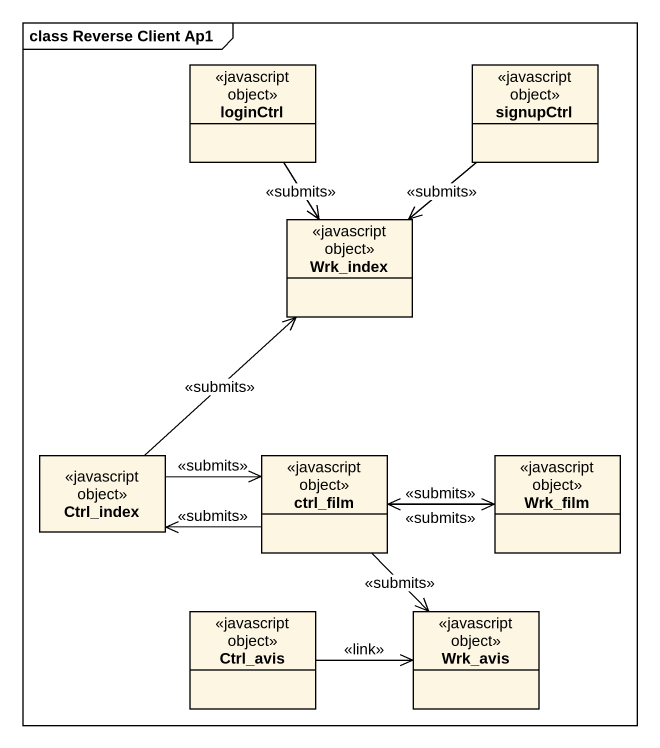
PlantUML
@startuml
mainframe class Reverse Client Ap1
hide circle
hide empty members
class loginCtrl <<javascript object>>
class signupCtrl <<javascript object>>
class Wrk_index <<javascript object>>
class Ctrl_index <<javascript object>>
class ctrl_film <<javascript object>>
class Wrk_film <<javascript object>>
class Ctrl_avis <<javascript object>>
class Wrk_avis <<javascript object>>
loginCtrl --> Wrk_index : <<submits>>
signupCtrl --> Wrk_index : <<submits>>
Ctrl_index -up-> Wrk_index : <<submits>>
Ctrl_index -right-> ctrl_film : <<submits>>
ctrl_film -left-> Ctrl_index : <<submits>>
ctrl_film -right-> Wrk_film : <<submits>>
ctrl_film --> Wrk_avis : <<submits>>
Wrk_film -left-> ctrl_film : <<submits>>
Ctrl_avis -right-> Wrk_avis : <<link>>
@enduml
